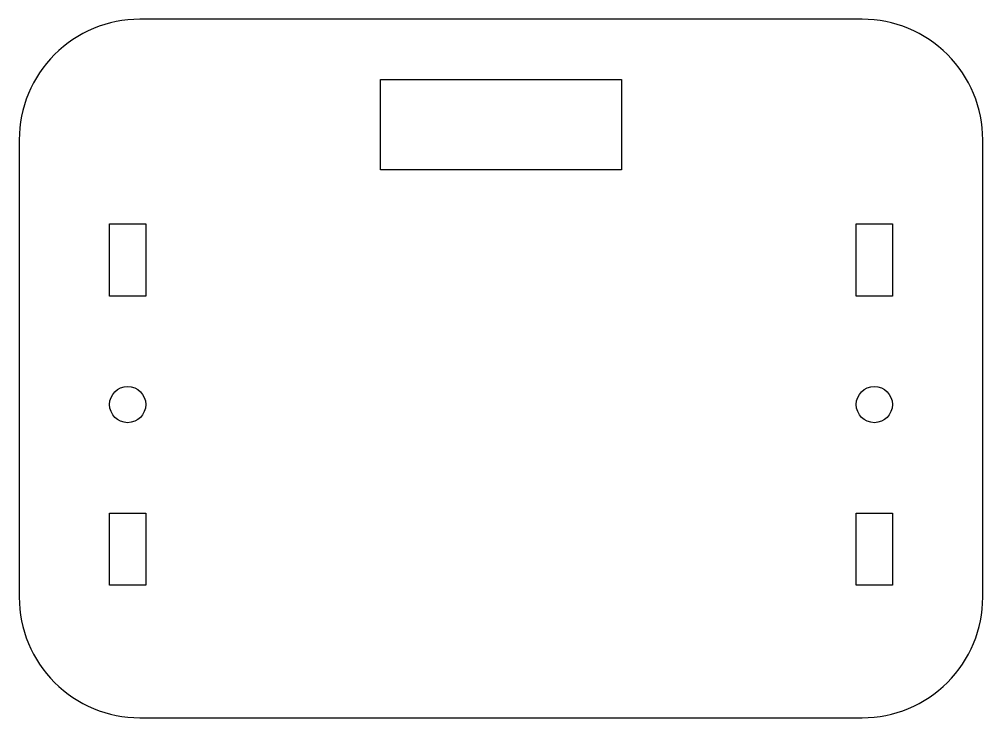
# Model space of a CAD drawing. Header units: millimetres. Extents: x -40 to 40, y -29 to 29.
import ezdxf

# ---------------------------------------------------------------- set-up
doc = ezdxf.new("R2010")
doc.units = ezdxf.units.MM

msp = doc.modelspace()

# ---------------------------------------------------------------- linework, layer by layer
msp.add_lwpolyline([(30, 29), (-30, 29, 0.414214), (-40, 19), (-40, -19, 0.414214), (-30, -29), (30, -29, 0.414214), (40, -19), (40, 19, 0.414214)], format="xyb", close=True)
for points in [[(10, 24), (10, 16.5), (-10, 16.5), (-10, 24)], [(-29.5, 12), (-29.5, 6), (-32.5, 6), (-32.5, 12)], [(32.5, 12), (32.5, 6), (29.5, 6), (29.5, 12)], [(-29.5, -12), (-29.5, -18), (-32.5, -18), (-32.5, -12)], [(32.5, -12), (32.5, -18), (29.5, -18), (29.5, -12)]]:
    msp.add_lwpolyline(points, close=True)
for centre in [(-31, -3), (31, -3)]:
    msp.add_circle(centre, 1.5)

doc.saveas('drawing.dxf')
